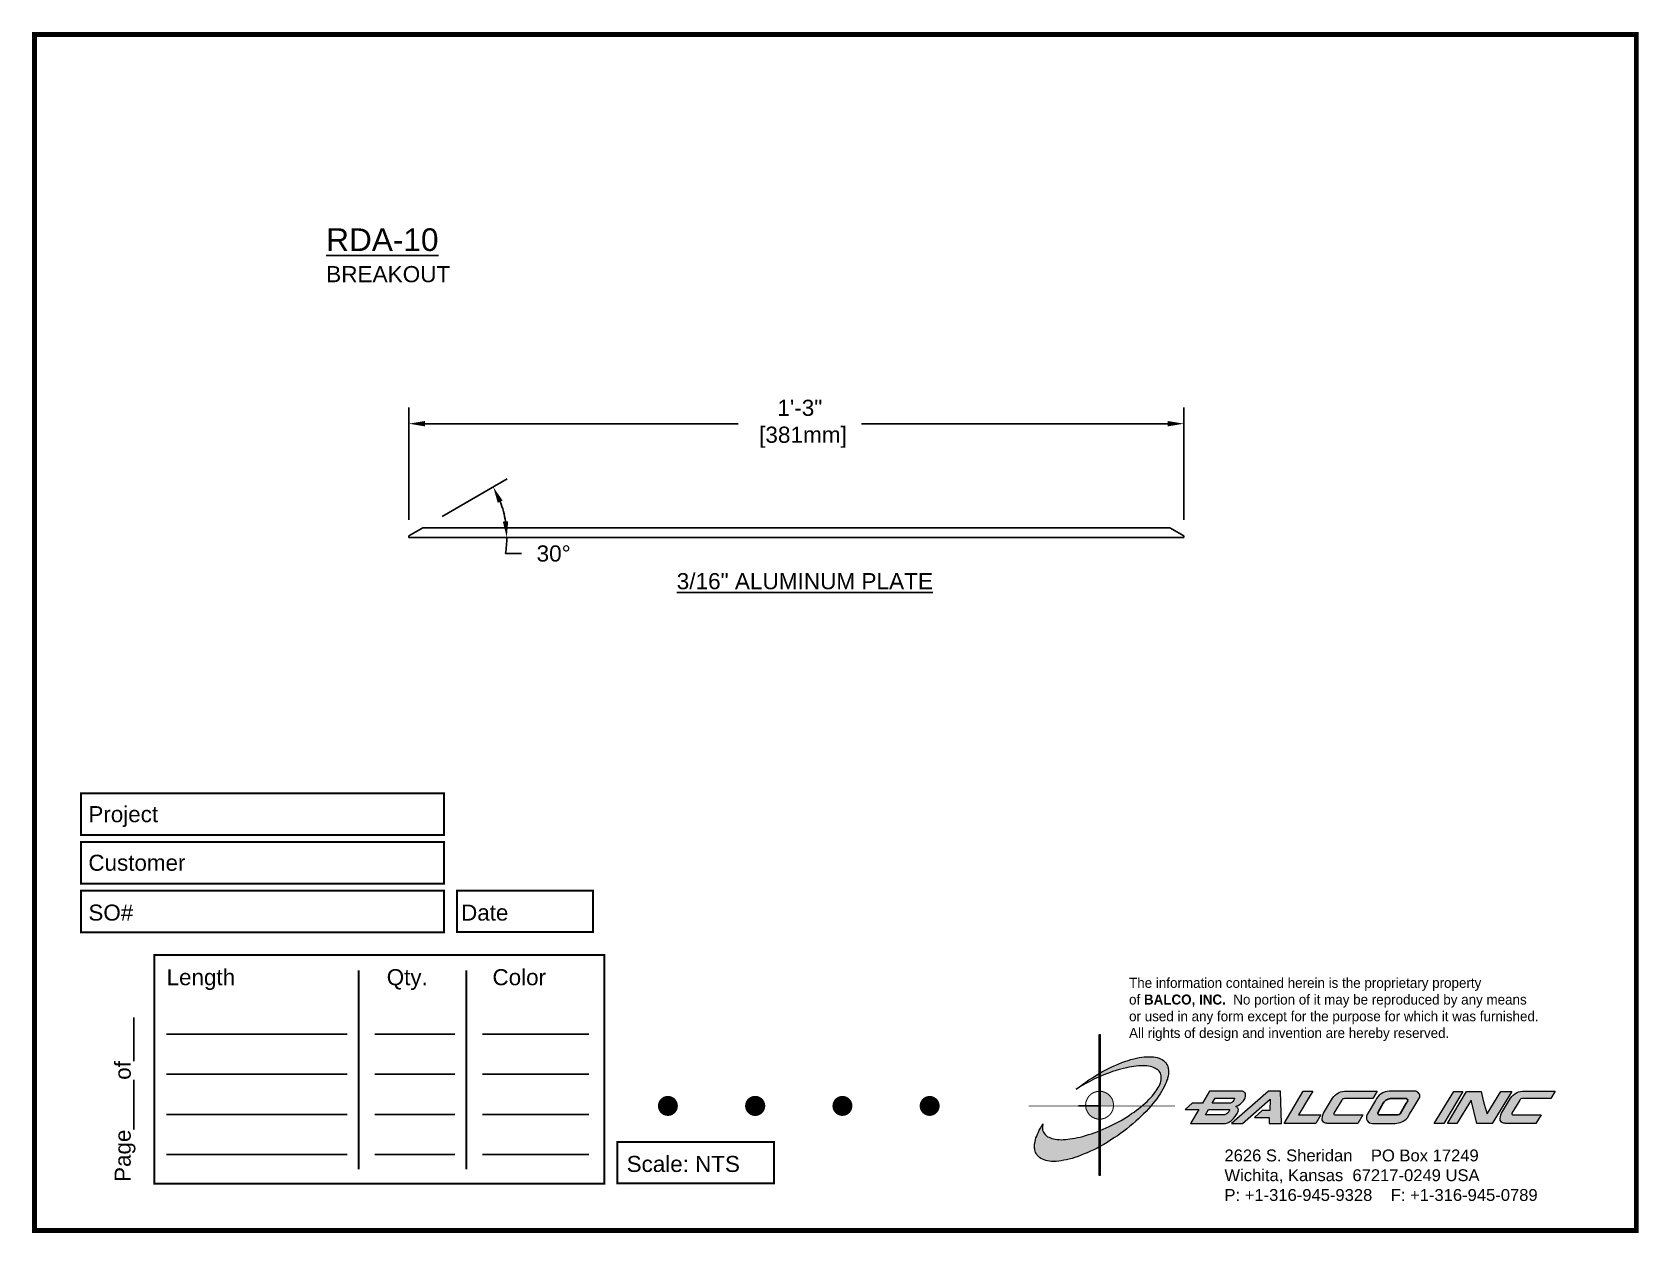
# Paper-space layout 'Breakout' of a CAD drawing. Header units: inches. Extents: x 0 to 10, y 0 to 7.5.
# The model-space entities are those that its viewports show. They can reach past a viewport. Long polylines and large blocks are cut down to what shows.
import ezdxf

# ---------------------------------------------------------------- set-up
doc = ezdxf.new("R2010")
doc.units = ezdxf.units.IN
doc.header["$MEASUREMENT"] = 0
for name, color, linetype in [('Border', 7, 'Continuous'), ('Dimensions', 3, 'Continuous'), ('Metals', 7, 'Continuous'), ('Text', 2, 'Continuous')]:
    doc.layers.add(name, color=color, linetype=linetype)
doc.styles.add('Arial', font='arial.ttf')
doc.styles.add('Copyright', font='ERASDEMI.TTF')
doc.dimstyles.new('Arial', dxfattribs={"dimtxt": 0.3125, "dimasz": 0.3125, "dimexe": 0.3125, "dimexo": 0.3125, "dimgap": 0.3125, "dimtad": 0, "dimtih": 1, "dimtoh": 1, "dimdec": 4, "dimzin": 0, "dimdsep": 46, "dimlunit": 4, "dimtxsty": 'Arial', "dimcen": 0.09, "dimadec": 0, "dimazin": 0, "dimtfac": 1, "dimtdec": 4, "dimtofl": 0, "dimtmove": 0, "dimatfit": 3, "dimfxl": 0, "dimfrac": 2, "dimtolj": 1, "dimtzin": 0, "dimarcsym": 0})

# ---------------------------------------------------------------- blocks, each defined once
blk = doc.blocks.new('ACADlogo')
h = blk.add_hatch(color=256)
h.paths.add_polyline_path([(-3.346, 1.223), (-3.351, 1.223), (-3.351, 0.979), (-3.346, 0.982)])
h.paths.add_polyline_path([(-3.346, 0.961), (-3.351, 0.959), (-3.351, 0.868), (-3.346, 0.868)])
h.paths.add_polyline_path([(-3.346, 0.777), (-3.351, 0.777), (-3.351, 0.699), (-3.351, 0.695), (-3.35, 0.695), (-3.346, 0.695)])
h.paths.add_polyline_path([(-3.346, 0.864), (-3.346, 0.868), (-3.35, 0.868), (-3.351, 0.868), (-3.351, 0.777), (-3.346, 0.777), (-3.346, 0.778), (-3.348, 0.778)])
h.paths.add_polyline_path([(-3.346, 0.524), (-3.351, 0.521), (-3.351, 0.342), (-3.346, 0.342)])
h.paths.add_polyline_path([(-3.346, 0.695), (-3.351, 0.695), (-3.351, 0.621), (-3.346, 0.623)])
h.paths.add_polyline_path([(-3.346, 0.623), (-3.351, 0.621), (-3.351, 0.521), (-3.346, 0.524)])
h.paths.add_polyline_path([(-3.346, 0.982), (-3.351, 0.979), (-3.351, 0.959), (-3.346, 0.961)])
h = blk.add_hatch(color=175)
h.paths.add_polyline_path([(-3.518, 0.573), (-3.534, 0.571), (-3.548, 0.569), (-3.562, 0.567), (-3.576, 0.567), (-3.589, 0.566), (-3.602, 0.567), (-3.614, 0.568), (-3.625, 0.569), (-3.636, 0.572), (-3.646, 0.574), (-3.656, 0.577), (-3.664, 0.581), (-3.673, 0.585), (-3.679, 0.589), (-3.685, 0.595), (-3.688, 0.598), (-3.691, 0.6), (-3.695, 0.607), (-3.699, 0.614), (-3.703, 0.621), (-3.704, 0.626), (-3.705, 0.631), (-3.706, 0.637), (-3.706, 0.642), (-3.705, 0.648), (-3.705, 0.653), (-3.703, 0.659), (-3.702, 0.665), (-3.71, 0.652), (-3.717, 0.639), (-3.725, 0.626), (-3.731, 0.613), (-3.737, 0.601), (-3.741, 0.589), (-3.746, 0.577), (-3.749, 0.566), (-3.751, 0.555), (-3.753, 0.544), (-3.754, 0.538), (-3.754, 0.533), (-3.755, 0.523), (-3.754, 0.513), (-3.753, 0.508), (-3.752, 0.503), (-3.75, 0.494), (-3.748, 0.486), (-3.743, 0.477), (-3.74, 0.473), (-3.738, 0.469), (-3.734, 0.465), (-3.73, 0.461), (-3.723, 0.455), (-3.715, 0.449), (-3.706, 0.445), (-3.695, 0.44), (-3.685, 0.437), (-3.674, 0.434), (-3.661, 0.432), (-3.648, 0.431), (-3.634, 0.431), (-3.62, 0.431), (-3.604, 0.433), (-3.588, 0.435), (-3.572, 0.438), (-3.556, 0.441), (-3.538, 0.445), (-3.52, 0.449), (-3.503, 0.456), (-3.483, 0.461), (-3.464, 0.469), (-3.445, 0.477), (-3.426, 0.485), (-3.406, 0.494), (-3.385, 0.503), (-3.364, 0.514), (-3.351, 0.521), (-3.351, 0.621), (-3.364, 0.616), (-3.382, 0.609), (-3.4, 0.603), (-3.418, 0.598), (-3.436, 0.592), (-3.453, 0.587), (-3.47, 0.583), (-3.486, 0.579), (-3.503, 0.576)])
h.paths.add_polyline_path([(-3.215, 0.687), (-3.251, 0.667), (-3.289, 0.649), (-3.327, 0.631), (-3.345, 0.623), (-3.346, 0.623), (-3.346, 0.524), (-3.343, 0.525), (-3.323, 0.537), (-3.302, 0.549), (-3.28, 0.563), (-3.259, 0.577), (-3.238, 0.59), (-3.218, 0.605), (-3.198, 0.62), (-3.179, 0.635), (-3.16, 0.65), (-3.141, 0.665), (-3.123, 0.681), (-3.106, 0.696), (-3.089, 0.712), (-3.074, 0.727), (-3.058, 0.743), (-3.043, 0.759), (-3.03, 0.775), (-3.028, 0.777), (-3.085, 0.777), (-3.091, 0.772), (-3.105, 0.761), (-3.118, 0.75), (-3.134, 0.739), (-3.149, 0.729), (-3.165, 0.718), (-3.182, 0.707), (-3.198, 0.697)])
h.paths.add_polyline_path([(-2.921, 1.009), (-2.922, 1.015), (-2.924, 1.02), (-2.926, 1.029), (-2.931, 1.038), (-2.934, 1.043), (-2.936, 1.047), (-2.94, 1.05), (-2.943, 1.054), (-2.951, 1.06), (-2.959, 1.066), (-2.968, 1.071), (-2.978, 1.075), (-2.989, 1.079), (-3, 1.081), (-3.013, 1.083), (-3.026, 1.084), (-3.04, 1.084), (-3.054, 1.084), (-3.07, 1.083), (-3.085, 1.081), (-3.102, 1.079), (-3.118, 1.075), (-3.136, 1.07), (-3.153, 1.066), (-3.171, 1.06), (-3.191, 1.054), (-3.21, 1.047), (-3.229, 1.039), (-3.248, 1.031), (-3.268, 1.022), (-3.289, 1.012), (-3.31, 1.002), (-3.33, 0.991), (-3.346, 0.982), (-3.346, 0.961), (-3.342, 0.962), (-3.323, 0.971), (-3.305, 0.978), (-3.287, 0.984), (-3.268, 0.991), (-3.251, 0.996), (-3.234, 1.002), (-3.216, 1.007), (-3.199, 1.011), (-3.182, 1.015), (-3.167, 1.018), (-3.15, 1.021), (-3.136, 1.023), (-3.121, 1.025), (-3.107, 1.026), (-3.093, 1.026), (-3.079, 1.027), (-3.067, 1.026), (-3.054, 1.026), (-3.043, 1.025), (-3.032, 1.022), (-3.022, 1.02), (-3.013, 1.016), (-3.004, 1.013), (-2.997, 1.009), (-2.989, 1.005), (-2.983, 0.999), (-2.98, 0.996), (-2.978, 0.994), (-2.973, 0.987), (-2.969, 0.981), (-2.967, 0.973), (-2.965, 0.965), (-2.964, 0.957), (-2.964, 0.949), (-2.964, 0.944), (-2.965, 0.94), (-2.967, 0.93), (-2.969, 0.921), (-2.973, 0.911), (-2.978, 0.901), (-2.983, 0.891), (-2.989, 0.881), (-2.996, 0.871), (-3.004, 0.86), (-3.012, 0.849), (-3.021, 0.838), (-3.032, 0.827), (-3.042, 0.816), (-3.053, 0.805), (-3.065, 0.794), (-3.077, 0.783), (-3.085, 0.777), (-3.028, 0.777), (-3.016, 0.791), (-3.004, 0.806), (-2.992, 0.822), (-2.981, 0.837), (-2.971, 0.852), (-2.962, 0.866), (-2.954, 0.882), (-2.946, 0.896), (-2.939, 0.91), (-2.934, 0.924), (-2.929, 0.938), (-2.926, 0.944), (-2.925, 0.951), (-2.922, 0.963), (-2.92, 0.975), (-2.92, 0.982), (-2.919, 0.987), (-2.92, 0.999), (-2.92, 1.005)])
h.paths.add_polyline_path([(-3.372, 0.966), (-3.393, 0.953), (-3.415, 0.94), (-3.435, 0.925), (-3.455, 0.911), (-3.475, 0.897), (-3.494, 0.882), (-3.468, 0.898), (-3.439, 0.915), (-3.41, 0.93), (-3.396, 0.938), (-3.38, 0.945), (-3.351, 0.959), (-3.351, 0.979)])
h = blk.add_hatch(color=256)
h.paths.add_polyline_path([(-3.268, 0.814), (-3.27, 0.819), (-3.273, 0.824), (-3.276, 0.828), (-3.279, 0.833), (-3.282, 0.837), (-3.286, 0.841), (-3.29, 0.845), (-3.294, 0.849), (-3.298, 0.852), (-3.303, 0.855), (-3.308, 0.858), (-3.313, 0.86), (-3.318, 0.863), (-3.323, 0.864), (-3.328, 0.866), (-3.334, 0.867), (-3.339, 0.868), (-3.345, 0.868), (-3.346, 0.868), (-3.346, 0.777), (-3.335, 0.777), (-3.262, 0.777), (-3.262, 0.781), (-3.262, 0.787), (-3.263, 0.792), (-3.264, 0.798), (-3.265, 0.803), (-3.266, 0.808)])
h.paths.add_polyline_path([(-3.351, 0.777), (-3.436, 0.777), (-3.435, 0.773), (-3.435, 0.768), (-3.434, 0.762), (-3.432, 0.757), (-3.431, 0.752), (-3.428, 0.747), (-3.426, 0.742), (-3.423, 0.737), (-3.42, 0.732), (-3.417, 0.728), (-3.414, 0.723), (-3.41, 0.719), (-3.406, 0.716), (-3.401, 0.712), (-3.397, 0.709), (-3.392, 0.706), (-3.387, 0.704), (-3.382, 0.701), (-3.377, 0.699), (-3.372, 0.698), (-3.367, 0.696), (-3.361, 0.695), (-3.356, 0.695), (-3.351, 0.695)])
h.paths.add_polyline_path([(-3.346, 0.868), (-3.35, 0.868), (-3.351, 0.868), (-3.351, 0.777), (-3.346, 0.777)])
h = blk.add_hatch(color=256)
h.paths.add_polyline_path([(-2.438, 0.844, 0.412988), (-2.461, 0.869), (-2.663, 0.869), (-2.707, 0.794), (-2.771, 0.794), (-2.815, 0.755), (-2.73, 0.755), (-2.781, 0.668), (-2.563, 0.668, 0.107996), (-2.538, 0.677, 0.108939), (-2.494, 0.724, 0.080345), (-2.483, 0.745, 0.419497), (-2.499, 0.773, 0.149928), (-2.447, 0.815, 0.134283)])
h.paths.add_polyline_path([(-2.507, 0.821, -0.209012), (-2.532, 0.794), (-2.538, 0.794), (-2.646, 0.794), (-2.627, 0.825), (-2.51, 0.825, -0.56619)], flags=16)
h.paths.add_polyline_path([(-2.538, 0.75, -0.241309), (-2.569, 0.722), (-2.688, 0.722), (-2.669, 0.755), (-2.541, 0.755, -0.56619)], flags=16)
for points in [[(-2.285, 0.819), (-2.287, 0.748), (-2.335, 0.748), (-2.383, 0.705), (-2.29, 0.705), (-2.292, 0.668), (-2.215, 0.668), (-2.221, 0.869), (-2.295, 0.869), (-2.527, 0.668), (-2.458, 0.668)], [(-2.018, 0.869), (-2.079, 0.869), (-2.198, 0.668), (-2, 0.668), (-1.968, 0.722), (-2.107, 0.722), (-2.085, 0.759), (-2.064, 0.794)], [(-1.617, 0.869), (-1.807, 0.869, 0.270182), (-1.896, 0.825), (-1.946, 0.742, 0.109019), (-1.961, 0.695, 0.340665), (-1.945, 0.672, 0.129907), (-1.923, 0.668), (-1.738, 0.668), (-1.706, 0.722), (-1.878, 0.722), (-1.882, 0.722, -0.601242), (-1.887, 0.731), (-1.838, 0.813, -0.253048), (-1.821, 0.823), (-1.645, 0.823)], [(-1.083, 0.867), (-1.14, 0.867), (-1.261, 0.667), (-1.26, 0.667), (-1.202, 0.667)], [(-0.96, 0.83), (-0.969, 0.867), (-1.061, 0.867), (-1.179, 0.667), (-1.12, 0.667), (-1.031, 0.812), (-0.995, 0.667), (-0.9, 0.667), (-0.778, 0.867), (-0.846, 0.867), (-0.931, 0.727), (-0.951, 0.795)], [(-0.507, 0.869), (-0.697, 0.869, 0.270182), (-0.786, 0.825), (-0.836, 0.742, 0.109019), (-0.85, 0.695, 0.340665), (-0.835, 0.672, 0.129907), (-0.812, 0.668), (-0.628, 0.668), (-0.595, 0.722), (-0.768, 0.722), (-0.772, 0.722, -0.601242), (-0.777, 0.731), (-0.728, 0.813, -0.253048), (-0.71, 0.823), (-0.534, 0.823)], [(-3.346, 0.623), (-3.351, 0.621), (-3.351, 0.521), (-3.346, 0.524)]]:
    blk.add_hatch(color=256).paths.add_polyline_path(points)
h = blk.add_hatch(color=256)
h.paths.add_polyline_path([(-1.377, 0.868), (-1.383, 0.868), (-1.383, 0.868), (-1.44, 0.868), (-1.492, 0.868), (-1.541, 0.868, 0.297712), (-1.628, 0.811), (-1.68, 0.723, 0.585116), (-1.646, 0.668), (-1.506, 0.668, 0.210586), (-1.429, 0.703), (-1.415, 0.726), (-1.389, 0.769), (-1.352, 0.831, 0.4352)])
h.paths.add_polyline_path([(-1.437, 0.823, -0.603783), (-1.428, 0.805), (-1.431, 0.801), (-1.434, 0.796), (-1.438, 0.789), (-1.474, 0.728, -0.229001), (-1.489, 0.722), (-1.494, 0.722), (-1.501, 0.722), (-1.597, 0.722), (-1.604, 0.722, -0.492401), (-1.613, 0.734), (-1.601, 0.757), (-1.591, 0.775), (-1.582, 0.791, -0.238368), (-1.535, 0.823)], flags=16)
for q in [(-3.48, 0.777), (-3.351, 0.642)]:
    blk.add_line((-3.351, 0.777), q)
at = {"color": 7, "lineweight": 0}
for points in [[(-3.351, 1.223), (-3.346, 1.223), (-3.346, 0.342), (-3.351, 0.342), (-3.351, 1.223)], [(-2.292, 0.668), (-2.215, 0.668), (-2.221, 0.869), (-2.295, 0.869), (-2.527, 0.668), (-2.458, 0.668), (-2.285, 0.819), (-2.287, 0.748), (-2.286, 0.748), (-2.335, 0.748), (-2.383, 0.705), (-2.29, 0.705), (-2.292, 0.668), (-2.292, 0.668)], [(-2.198, 0.668), (-2.079, 0.869), (-2.018, 0.869), (-2.064, 0.794), (-2.085, 0.759), (-2.107, 0.722), (-1.968, 0.722), (-2, 0.668), (-2.198, 0.668), (-2.198, 0.668)], [(-1.383, 0.868), (-1.383, 0.868)], [(-1.261, 0.667), (-1.14, 0.867), (-1.083, 0.867), (-1.202, 0.667), (-1.26, 0.667), (-1.261, 0.667), (-1.261, 0.667)], [(-0.9, 0.667), (-0.995, 0.667), (-1.031, 0.812), (-1.12, 0.667), (-1.179, 0.667), (-1.061, 0.867), (-0.969, 0.867), (-0.96, 0.83), (-0.951, 0.795), (-0.931, 0.727), (-0.846, 0.867), (-0.778, 0.867), (-0.9, 0.667), (-0.9, 0.667)]]:
    blk.add_lwpolyline(points, dxfattribs=at)
at = {"color": 175, "lineweight": 0}
blk.add_lwpolyline([(-2.926, 1.029), (-2.924, 1.02), (-2.922, 1.015), (-2.921, 1.009), (-2.92, 1.005), (-2.92, 0.999), (-2.919, 0.987), (-2.92, 0.982), (-2.92, 0.975), (-2.922, 0.963), (-2.925, 0.951), (-2.926, 0.944), (-2.929, 0.938), (-2.934, 0.924), (-2.939, 0.91), (-2.946, 0.896), (-2.954, 0.882), (-2.962, 0.866), (-2.971, 0.852), (-2.981, 0.837), (-2.992, 0.822), (-3.004, 0.806), (-3.016, 0.791), (-3.03, 0.775), (-3.043, 0.759), (-3.058, 0.743), (-3.074, 0.727), (-3.089, 0.712), (-3.106, 0.696), (-3.123, 0.681), (-3.141, 0.665), (-3.16, 0.65), (-3.179, 0.635), (-3.198, 0.62), (-3.218, 0.605), (-3.238, 0.59), (-3.259, 0.577), (-3.28, 0.563), (-3.302, 0.549), (-3.323, 0.537), (-3.343, 0.525), (-3.364, 0.514), (-3.385, 0.503), (-3.406, 0.494), (-3.426, 0.485), (-3.445, 0.477), (-3.464, 0.469), (-3.483, 0.461), (-3.503, 0.456), (-3.52, 0.449), (-3.538, 0.445), (-3.556, 0.441), (-3.572, 0.438), (-3.588, 0.435), (-3.604, 0.433), (-3.62, 0.431), (-3.634, 0.431), (-3.648, 0.431), (-3.661, 0.432), (-3.674, 0.434), (-3.685, 0.437), (-3.695, 0.44), (-3.706, 0.445), (-3.715, 0.449), (-3.723, 0.455), (-3.73, 0.461), (-3.734, 0.465), (-3.738, 0.469), (-3.74, 0.473), (-3.743, 0.477), (-3.748, 0.486), (-3.75, 0.494), (-3.752, 0.503), (-3.753, 0.508), (-3.754, 0.513), (-3.755, 0.523), (-3.754, 0.533), (-3.754, 0.538), (-3.753, 0.544), (-3.751, 0.555), (-3.749, 0.566), (-3.746, 0.577), (-3.741, 0.589), (-3.737, 0.601), (-3.731, 0.613), (-3.725, 0.626), (-3.717, 0.639), (-3.71, 0.652), (-3.702, 0.665), (-3.703, 0.659), (-3.705, 0.653), (-3.705, 0.648), (-3.706, 0.642), (-3.706, 0.637), (-3.705, 0.631), (-3.704, 0.626), (-3.703, 0.621), (-3.699, 0.614), (-3.695, 0.607), (-3.691, 0.6), (-3.688, 0.598), (-3.685, 0.595), (-3.679, 0.589), (-3.673, 0.585), (-3.664, 0.581), (-3.656, 0.577), (-3.646, 0.574), (-3.636, 0.572), (-3.625, 0.569), (-3.614, 0.568), (-3.602, 0.567), (-3.589, 0.566), (-3.576, 0.567), (-3.562, 0.567), (-3.548, 0.569), (-3.534, 0.571), (-3.518, 0.573), (-3.503, 0.576), (-3.486, 0.579), (-3.47, 0.583), (-3.453, 0.587), (-3.436, 0.592), (-3.418, 0.598), (-3.4, 0.603), (-3.382, 0.609), (-3.364, 0.616), (-3.345, 0.623), (-3.327, 0.631), (-3.289, 0.649), (-3.251, 0.667), (-3.215, 0.687), (-3.198, 0.697), (-3.182, 0.707), (-3.165, 0.718), (-3.149, 0.729), (-3.134, 0.739), (-3.118, 0.75), (-3.105, 0.761), (-3.091, 0.772), (-3.077, 0.783), (-3.065, 0.794), (-3.053, 0.805), (-3.042, 0.816), (-3.032, 0.827), (-3.021, 0.838), (-3.012, 0.849), (-3.004, 0.86), (-2.996, 0.871), (-2.989, 0.881), (-2.983, 0.891), (-2.978, 0.901), (-2.973, 0.911), (-2.969, 0.921), (-2.967, 0.93), (-2.965, 0.94), (-2.964, 0.944), (-2.964, 0.949), (-2.964, 0.957), (-2.965, 0.965), (-2.967, 0.973), (-2.969, 0.981), (-2.973, 0.987), (-2.978, 0.994), (-2.98, 0.996), (-2.983, 0.999), (-2.989, 1.005), (-2.997, 1.009), (-3.004, 1.013), (-3.013, 1.016), (-3.022, 1.02), (-3.032, 1.022), (-3.043, 1.025), (-3.054, 1.026), (-3.067, 1.026), (-3.079, 1.027), (-3.093, 1.026), (-3.107, 1.026), (-3.121, 1.025), (-3.136, 1.023), (-3.15, 1.021), (-3.167, 1.018), (-3.182, 1.015), (-3.199, 1.011), (-3.216, 1.007), (-3.234, 1.002), (-3.251, 0.996), (-3.268, 0.991), (-3.287, 0.984), (-3.305, 0.978), (-3.323, 0.971), (-3.342, 0.962), (-3.38, 0.945), (-3.396, 0.938), (-3.41, 0.93), (-3.439, 0.915), (-3.468, 0.898), (-3.494, 0.882), (-3.475, 0.897), (-3.455, 0.911), (-3.435, 0.925), (-3.415, 0.94), (-3.393, 0.953), (-3.372, 0.966), (-3.351, 0.979), (-3.33, 0.991), (-3.31, 1.002), (-3.289, 1.012), (-3.268, 1.022), (-3.248, 1.031), (-3.229, 1.039), (-3.21, 1.047), (-3.191, 1.054), (-3.171, 1.06), (-3.153, 1.066), (-3.136, 1.07), (-3.118, 1.075), (-3.102, 1.079), (-3.085, 1.081), (-3.07, 1.083), (-3.054, 1.084), (-3.04, 1.084), (-3.026, 1.084), (-3.013, 1.083), (-3, 1.081), (-2.989, 1.079), (-2.978, 1.075), (-2.968, 1.071), (-2.959, 1.066), (-2.951, 1.06), (-2.943, 1.054), (-2.94, 1.05), (-2.936, 1.047), (-2.934, 1.043), (-2.931, 1.038), (-2.926, 1.029), (-2.926, 1.029)], dxfattribs=at)
at = {"color": 7, "lineweight": 0, "const_width": 0.0064}
blk.add_lwpolyline([(-3.262, 0.781), (-3.262, 0.787), (-3.263, 0.792), (-3.264, 0.798), (-3.265, 0.803), (-3.266, 0.808), (-3.268, 0.814), (-3.27, 0.819), (-3.273, 0.824), (-3.276, 0.828), (-3.279, 0.833), (-3.282, 0.837), (-3.286, 0.841), (-3.29, 0.845), (-3.294, 0.849), (-3.298, 0.852), (-3.303, 0.855), (-3.308, 0.858), (-3.313, 0.86), (-3.318, 0.863), (-3.323, 0.864), (-3.328, 0.866), (-3.334, 0.867), (-3.339, 0.868), (-3.345, 0.868), (-3.35, 0.868), (-3.356, 0.868), (-3.361, 0.867), (-3.367, 0.866), (-3.372, 0.865), (-3.377, 0.863), (-3.382, 0.862), (-3.387, 0.859), (-3.392, 0.857), (-3.397, 0.854), (-3.401, 0.851), (-3.406, 0.847), (-3.41, 0.843), (-3.414, 0.839), (-3.417, 0.835), (-3.42, 0.831), (-3.423, 0.826), (-3.426, 0.821), (-3.428, 0.816), (-3.431, 0.811), (-3.432, 0.806), (-3.434, 0.801), (-3.435, 0.795), (-3.435, 0.79), (-3.436, 0.784), (-3.436, 0.779), (-3.435, 0.773), (-3.435, 0.768), (-3.434, 0.762), (-3.432, 0.757), (-3.431, 0.752), (-3.428, 0.747), (-3.426, 0.742), (-3.423, 0.737), (-3.42, 0.732), (-3.417, 0.728), (-3.414, 0.723), (-3.41, 0.719), (-3.406, 0.716), (-3.401, 0.712), (-3.397, 0.709), (-3.392, 0.706), (-3.387, 0.704), (-3.382, 0.701), (-3.377, 0.699), (-3.372, 0.698), (-3.367, 0.696), (-3.361, 0.695), (-3.356, 0.695), (-3.35, 0.695), (-3.345, 0.695), (-3.339, 0.695), (-3.334, 0.696), (-3.328, 0.697), (-3.323, 0.698), (-3.318, 0.7), (-3.313, 0.702), (-3.308, 0.705), (-3.303, 0.708), (-3.298, 0.711), (-3.294, 0.714), (-3.29, 0.718), (-3.286, 0.721), (-3.282, 0.726), (-3.279, 0.73), (-3.276, 0.734), (-3.273, 0.739), (-3.27, 0.744), (-3.268, 0.749), (-3.266, 0.754), (-3.265, 0.76), (-3.264, 0.765), (-3.263, 0.77), (-3.262, 0.776), (-3.262, 0.781)], dxfattribs=at)
at = {"color": 7, "lineweight": 0}
for points in [[(-2.447, 0.815, 0.130368), (-2.438, 0.843, 0.448367), (-2.463, 0.869), (-2.663, 0.869), (-2.707, 0.794), (-2.771, 0.794), (-2.815, 0.755), (-2.73, 0.755), (-2.781, 0.668), (-2.563, 0.668, 0.107996), (-2.538, 0.677, 0.108939), (-2.494, 0.724, 0.077395), (-2.484, 0.744, 0.430878), (-2.499, 0.773, 0.149928)], [(-2.507, 0.821, -0.209012), (-2.532, 0.794), (-2.538, 0.794), (-2.646, 0.794), (-2.627, 0.825), (-2.512, 0.825), (-2.509, 0.825, -0.531288)], [(-1.838, 0.813), (-1.887, 0.731, 0.587385), (-1.882, 0.722), (-1.878, 0.722), (-1.706, 0.722), (-1.738, 0.668), (-1.923, 0.668, -0.129907), (-1.945, 0.672, -0.349839), (-1.961, 0.696, -0.107341), (-1.946, 0.742), (-1.896, 0.825, -0.270182), (-1.807, 0.869), (-1.617, 0.869), (-1.645, 0.823), (-1.821, 0.823, 0.252436)], [(-1.68, 0.723, 0.585116), (-1.646, 0.668), (-1.506, 0.668, 0.210586), (-1.429, 0.703), (-1.415, 0.726), (-1.389, 0.769), (-1.352, 0.831, 0.4352), (-1.377, 0.868), (-1.383, 0.868), (-1.383, 0.868), (-1.44, 0.868), (-1.492, 0.868), (-1.541, 0.868, 0.297712), (-1.628, 0.811)], [(-0.728, 0.813), (-0.777, 0.731, 0.587385), (-0.772, 0.722), (-0.768, 0.722), (-0.595, 0.722), (-0.628, 0.668), (-0.812, 0.668, -0.129907), (-0.835, 0.672, -0.349839), (-0.85, 0.696, -0.107341), (-0.836, 0.742), (-0.786, 0.825, -0.270182), (-0.697, 0.869), (-0.507, 0.869), (-0.534, 0.823), (-0.71, 0.823, 0.252436)], [(-2.569, 0.722), (-2.688, 0.722), (-2.669, 0.755), (-2.543, 0.755), (-2.54, 0.755, -0.531288), (-2.538, 0.75, -0.241309)]]:
    blk.add_lwpolyline(points, format="xyb", close=True, dxfattribs=at)
blk.add_lwpolyline([(-1.437, 0.823), (-1.535, 0.823, 0.238368), (-1.582, 0.791), (-1.591, 0.775), (-1.601, 0.757), (-1.613, 0.734, 0.490298), (-1.604, 0.722), (-1.597, 0.722), (-1.501, 0.722), (-1.494, 0.722), (-1.489, 0.722, 0.229001), (-1.474, 0.728), (-1.438, 0.789), (-1.434, 0.796), (-1.431, 0.801), (-1.428, 0.805, 0.603783)], format="xyb", close=True)
blk.add_lwpolyline([(-2.879, 0.777, 0.00455, 0.00455, 0), (-3.791, 0.777, 0.00183, 0.00183, 0), (-3.791, 0.777, 0.00183, 0.00183, 0)], format="xyseb", dxfattribs=at)
blk = doc.blocks.new('*D13')
at = {"layer": 'Defpoints', "color": 0}
for p in [(52.785, 11.187), (37.785, 9.017), (52.785, 9.017)]:
    blk.add_point(p, dxfattribs=at)
at = {"layer": 'Dimensions', "color": 0, "lineweight": -2}
for p, q in [((37.785, 9.329), (37.785, 11.5)), ((52.785, 9.329), (52.785, 11.5)), ((38.097, 11.187), (44.159, 11.187)), ((52.472, 11.187), (46.546, 11.187))]:
    blk.add_line(p, q, dxfattribs=at)
at = {"layer": 'Dimensions', "color": 0}
for points in [[(38.097, 11.239), (38.097, 11.135), (37.785, 11.187)], [(52.472, 11.239), (52.472, 11.135), (52.785, 11.187)]]:
    blk.add_solid(points, dxfattribs=at)
at = {"layer": 'Dimensions', "color": 0, "insert": (45.353, 11.187), "char_height": 0.3125, "attachment_point": 5, "style": 'Arial'}
blk.add_mtext('\\A1;1\'-3"\\P [381mm]', dxfattribs=at)
blk = doc.blocks.new('*D18')
at = {"layer": 'Defpoints', "color": 0}
for p in [(39.565, 9.653), (37.785, 9.017), (38.164, 9.235), (37.785, 8.985), (52.785, 8.985)]:
    blk.add_point(p, dxfattribs=at)
at = {"layer": 'Dimensions', "color": 0, "lineweight": -2}
for p, q in [((38.434, 9.392), (39.692, 10.118)), ((39.658, 8.674), (39.97, 8.674))]:
    blk.add_line(p, q, dxfattribs=at)
for start, end in [(9.1817, 20.8183), (350.8183, 360)]:
    blk.add_arc((37.731, 8.985), 1.952, start, end, dxfattribs=at)
at = {"layer": 'Dimensions', "color": 0}
for points in [[(39.508, 9.657), (39.602, 9.701), (39.421, 9.961)], [(39.71, 9.301), (39.606, 9.293), (39.683, 8.985)]]:
    blk.add_solid(points, dxfattribs=at)
at = {"layer": 'Dimensions', "color": 0, "insert": (40.589, 8.674), "char_height": 0.3125, "attachment_point": 5, "style": 'Arial'}
blk.add_mtext('\\A1;30°', dxfattribs=at)

msp = doc.modelspace()

# ---------------------------------------------------------------- linework, layer by layer
at = {"layer": 'Metals'}
msp.add_lwpolyline([(52.78471, 8.98527), (37.78471, 8.98527), (37.78471, 9.01652), (38.05535, 9.17277), (52.51408, 9.17277), (52.78471, 9.01652)], close=True, dxfattribs=at)

# ---------------------------------------------------------------- texts
at = {"layer": 'Text', "style": 'Arial'}
for s, insert, char_height, width, attachment_point in [('{\\LRDA-10\\P\\H0.7143x;\\lBREAKOUT}', (36.18827, 14.96662), 0.4375, 9.625, 1), ('{\\L3/16" ALUMINUM PLATE}', (45.44939, 8.29637), 0.3125, 9.0030651, 2)]:
    msp.add_mtext(s, dxfattribs=dict(at, insert=insert, char_height=char_height, width=width, attachment_point=attachment_point))

# ---------------------------------------------------------------- dimensions: what is measured, and where the dimension line sits
at = {"layer": 'Dimensions'}
dim = msp.add_linear_dim(base=(52.78471, 11.18719), p1=(37.78471, 9.01652), p2=(52.78471, 9.01652), dimstyle='Arial', override={"dimpost": '\\X'}, dxfattribs=at)
dim.commit()
dim.dimension.update_dxf_attribs({"geometry": '*D13', "text_midpoint": (45.35269, 11.18719), "dimtype": 160})
dim = msp.add_angular_dim_2l(base=(39.56502, 9.65295), line1=((52.78471, 8.98527), (37.78471, 8.98527)), line2=((37.78471, 9.01652), (38.1636, 9.23527)), dimstyle='Arial', override={"dimpost": '\\X'}, dxfattribs=at)
dim.commit()
dim.dimension.update_dxf_attribs({"geometry": '*D18', "text_midpoint": (40.58916, 8.67377)})

psp = doc.layouts.new('Breakout')

# ---------------------------------------------------------------- linework, layer by layer
at = {"layer": 'Border', "color": 253}
for p, q in [((0.823, 1.224), (1.95, 1.224)), ((2.122, 1.224), (2.622, 1.224)), ((2.794, 1.224), (3.457, 1.224)), ((0.823, 0.974), (1.95, 0.974)), ((2.122, 0.974), (2.622, 0.974)), ((2.794, 0.974), (3.457, 0.974)), ((0.823, 0.724), (1.95, 0.724)), ((2.122, 0.724), (2.622, 0.724)), ((2.794, 0.724), (3.457, 0.724)), ((0.823, 0.474), (1.95, 0.474)), ((2.122, 0.474), (2.622, 0.474)), ((2.794, 0.474), (3.457, 0.474))]:
    psp.add_line(p, q, dxfattribs=at)
at = {"layer": 'Border'}
for points, const_width in [([(0, 7.461), (9.993, 7.461), (9.993, 0), (0, 0)], 0.03), ([(0.289, 2.727), (2.554, 2.727), (2.554, 2.467), (0.289, 2.467)], 0.0125), ([(0.289, 2.423), (2.554, 2.423), (2.554, 2.164), (0.289, 2.164)], 0.0125), ([(0.289, 2.12), (2.554, 2.12), (2.554, 1.86), (0.289, 1.86)], 0.0125), ([(2.636, 1.861), (2.636, 2.12), (3.484, 2.12), (3.484, 1.861)], 0.0125), ([(3.554, 0.292), (0.747, 0.292), (0.747, 1.718), (3.554, 1.718)], 0.0125), ([(3.635, 0.552), (4.614, 0.552), (4.614, 0.293), (3.635, 0.293)], 0.0125)]:
    psp.add_lwpolyline(points, close=True, dxfattribs=dict(at, const_width=const_width))
at = {"layer": 'Border', "const_width": 0.0125}
for points in [[(2.022, 1.623), (2.022, 0.382)], [(2.693, 1.623), (2.693, 0.382)]]:
    psp.add_lwpolyline(points, dxfattribs=at)
at = {"layer": 'Border', "color": 175, "const_width": 0.0625}
for points in [[(3.92, 0.777, 1), (3.982, 0.777, 1)], [(4.464, 0.777, 1), (4.527, 0.777, 1)], [(5.009, 0.777, 1), (5.071, 0.777, 1)], [(5.553, 0.777, 1), (5.615, 0.777, 1)]]:
    psp.add_lwpolyline(points, format="xyb", close=True, dxfattribs=at)

# ---------------------------------------------------------------- block references
at = {"layer": 'Border'}
psp.add_blockref('ACADlogo', (9.993, 0), dxfattribs=at)

# ---------------------------------------------------------------- texts
at = {"insert": (6.828, 1.576), "char_height": 0.0625, "width": 50.295, "attachment_point": 1, "style": 'Copyright'}
psp.add_mtext('The information contained herein is the proprietary property\\Pof {\\fEras Bold ITC|b0|i0|c0|p34;BALCO, INC.}  No portion of it may be reproduced by any means\\Por used in any form except for the purpose for which it was furnished.\\PAll rights of design and invention are hereby reserved.', dxfattribs=at)
at = {"layer": 'Border', "style": 'Arial'}
for s, p in [('Project', (0.336, 2.547)), ('Customer', (0.336, 2.244)), ('SO#', (0.336, 1.933)), ('Date', (2.661, 1.933)), ('Length', (0.824, 1.53)), ('Qty.', (2.197, 1.53)), ('Color', (2.857, 1.53)), ('Scale: NTS', (3.694, 0.365))]:
    psp.add_text(s, height=0.1, dxfattribs=at).set_placement(p)
psp.add_text('Page%%u        %%uof%%u       ', height=0.1, rotation=90, dxfattribs=at).set_placement((0.6, 0.303))
at = {"layer": 'Border', "insert": (7.423, 0.505), "char_height": 0.074, "width": 2.3438, "attachment_point": 1, "style": 'Arial'}
psp.add_mtext('2626 S. Sheridan    PO Box 17249\\PWichita, Kansas  67217-0249 USA \\PP: +1-316-945-9328    F: +1-316-945-0789', dxfattribs=at)

# ---------------------------------------------------------------- viewports
at = {"layer": 'Border'}
psp.add_viewport(center=(4.997, 3.73), size=(9.993, 7.46055), view_center_point=(46.04393, 7.14583), view_height=23.1397445, dxfattribs=at)

doc.saveas('drawing.dxf')
